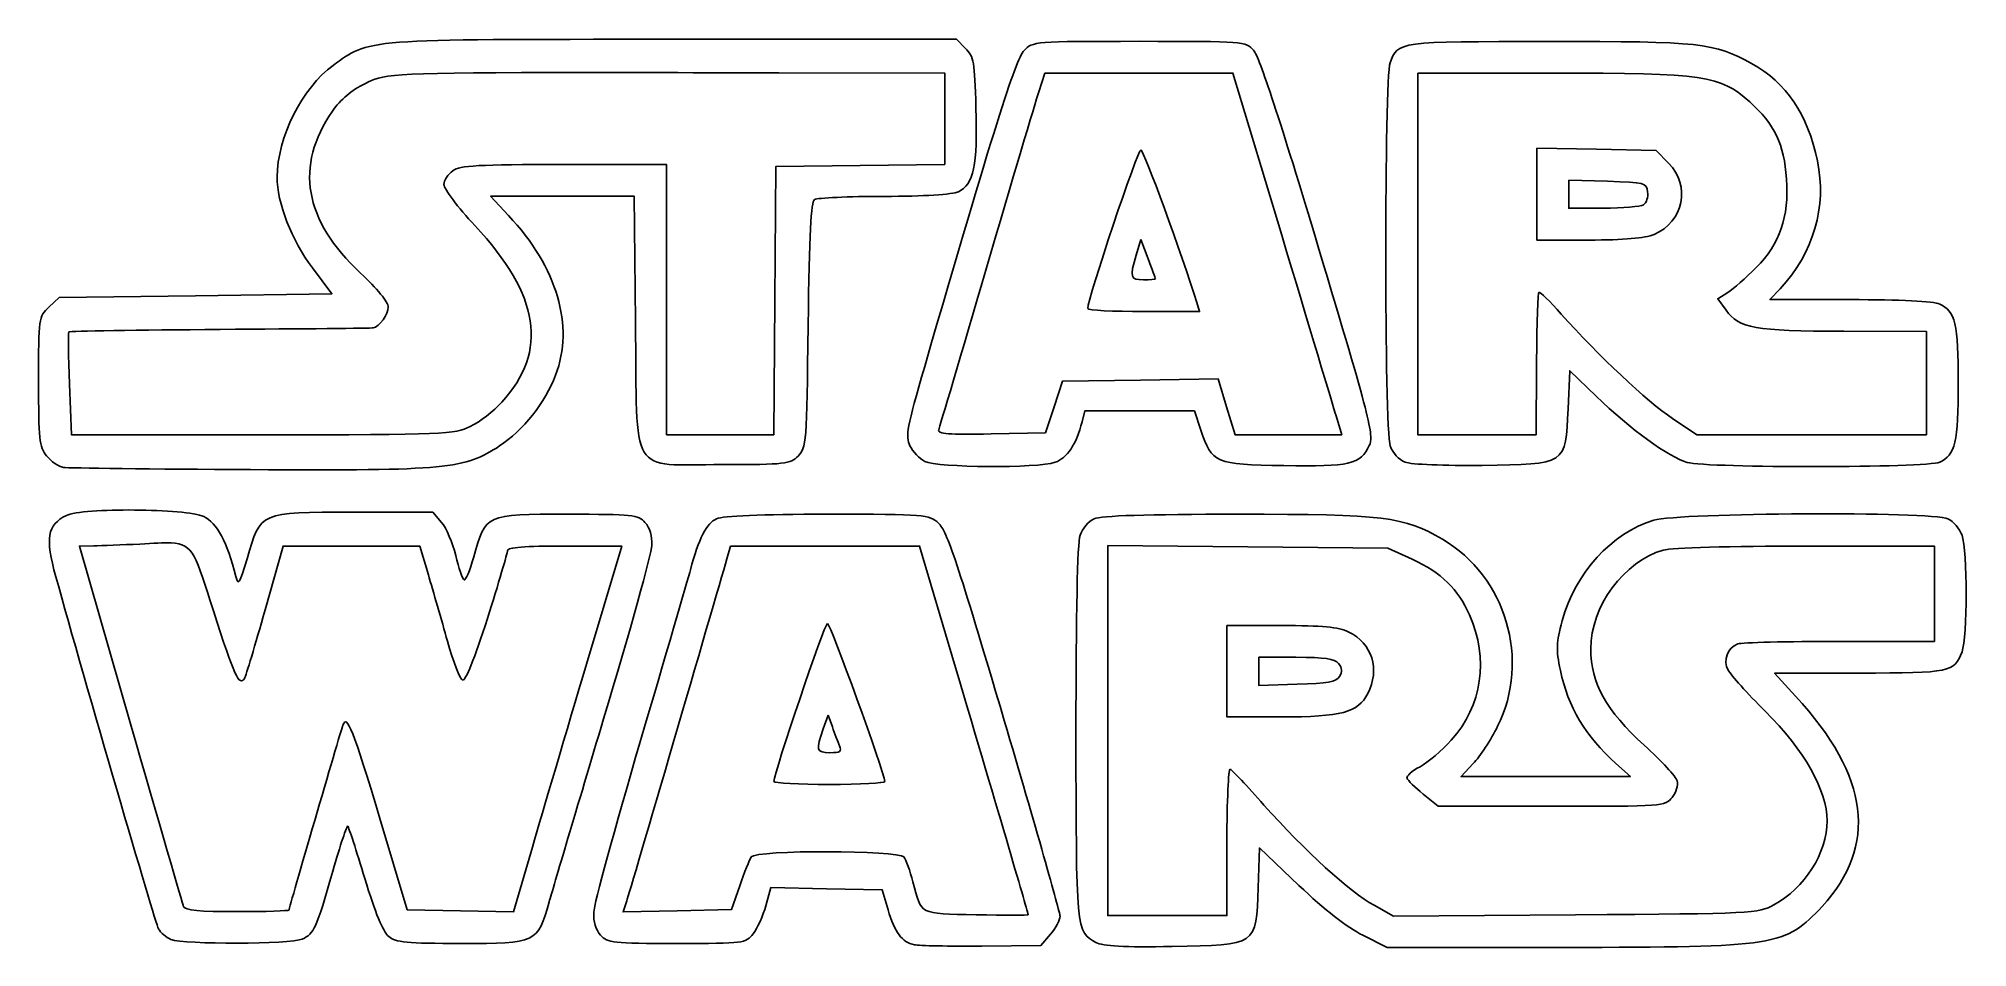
# Model space of a CAD drawing. Extents: x 158.9 to 208.3, y 102.5 to 125.8.
import ezdxf

# ---------------------------------------------------------------- set-up
doc = ezdxf.new("R2010")
doc.units = 0
doc.layers.add('Layer_1', color=7, linetype='CONTINUOUS')

msp = doc.modelspace()

# ---------------------------------------------------------------- linework, layer by layer
at = {"layer": 'Layer_1', "color": 1}
for points in [[(182.639671, 125.504799), (182.408158, 125.736862), (175.16464, 125.736862), (175.16464, 125.736862)], [(187.084671, 125.685599), (187.084671, 125.685599)], [(197.567132, 125.681188), (197.567132, 125.681188)], [(172.026021, 124.886338), (172.026021, 124.886338)], [(177.86284, 124.879722), (182.108297, 124.872006), (182.108297, 123.704532), (182.108297, 122.537058), (179.947536, 122.509496), (177.786219, 122.481937), (177.759761, 119.049519), (177.732752, 115.617652), (176.361327, 115.617652), (174.989355, 115.617652), (174.989355, 119.075424), (174.989355, 122.5332), (172.367773, 122.5332)], [(184.512148, 124.389141), (184.66759, 124.872006), (184.66759, 124.872006)], [(184.66759, 124.872006), (187.075298, 124.872006), (189.483007, 124.872006), (190.729856, 120.727968)], [(194.210782, 124.872006), (197.636584, 124.872006)], [(197.252387, 117.414614), (197.252387, 117.414064), (197.241914, 115.617101), (195.726623, 115.617101), (194.210782, 115.617101), (194.210782, 120.244552), (194.210782, 124.872006), (194.210782, 124.872006)], [(187.130972, 122.909678), (187.130972, 122.909678)], [(197.261757, 122.954326), (197.261757, 121.777482), (197.261757, 120.600638), (198.587431, 120.600638)], [(200.629131, 122.569028), (200.309426, 122.888732), (198.785869, 122.921806), (197.261757, 122.954326), (197.261757, 122.954326)], [(198.075352, 122.133567), (199.066988, 122.104355)], [(198.965563, 121.415885), (198.075352, 121.414231), (198.075352, 121.774174), (198.075352, 122.133567), (198.075352, 122.133567)], [(170.946188, 121.228472), (170.487027, 121.719604), (172.325882, 121.719604), (174.165285, 121.719604), (174.196155, 118.518699)], [(187.00805, 120.213133), (187.127665, 120.611661), (187.127665, 120.611661)], [(187.127665, 120.611661), (187.312873, 120.123284)], [(165.927374, 119.88902), (166.427878, 119.227562), (162.936479, 119.176849), (159.445633, 119.126137), (159.183256, 118.879743)], [(187.200424, 118.770051), (188.630828, 118.770051), (188.559722, 118.998807)], [(202.143871, 119.258979), (201.88921, 119.096924), (202.102531, 118.806433)], [(205.272569, 119.075424), (203.224254, 119.075424), (203.484426, 119.354892)], [(205.118231, 118.266793), (207.228832, 118.261831), (207.228832, 116.939465), (207.228832, 115.617652), (204.290854, 115.617652), (201.353428, 115.617652), (200.727248, 116.035473)], [(192.122778, 116.100517), (192.26885, 115.617101), (190.90349, 115.617101), (189.538681, 115.617101), (189.321502, 116.331476), (189.104874, 117.045298), (187.115537, 117.017739), (185.125651, 116.990177), (184.905165, 116.329269), (184.684678, 115.668364), (183.297271, 115.639702)], [(198.057714, 116.281314), (198.100157, 117.25421), (198.774293, 116.60543)], [(164.646901, 115.617652), (159.759275, 115.617652), (159.71187, 116.91411)], [(185.620643, 115.947829), (185.690095, 116.227847), (187.094591, 116.227847), (188.49909, 116.227847), (188.664452, 115.731201)], [(161.374887, 113.691705), (161.374887, 113.691705)], [(169.231358, 113.373105), (169.007014, 113.63438), (166.966965, 113.63438)], [(179.107482, 113.583117), (179.107482, 113.583117)], [(204.100134, 113.593037), (204.100134, 113.593037)], [(161.274565, 108.218688), (159.96543, 112.770075), (160.333092, 112.775586)], [(162.311402, 112.848346), (162.311402, 112.848346)], [(164.718007, 111.137374), (165.175517, 112.769522), (166.925625, 112.769522), (168.675733, 112.769522), (168.895669, 112.032549)], [(172.381553, 112.769522), (173.841723, 112.769522), (172.940486, 109.743902)], [(176.532204, 112.439344), (176.626464, 112.769522), (176.626464, 112.769522)], [(176.626464, 112.769522), (179.046299, 112.769522), (181.466132, 112.769522), (182.361857, 109.744452)], [(186.278243, 112.781649), (189.863346, 112.750229), (193.447899, 112.718812), (194.072425, 112.430525)], [(189.329218, 105.201338), (189.329218, 103.311769), (187.804007, 103.311769), (186.278243, 103.311769), (186.278243, 108.04671), (186.278243, 112.781649), (186.278243, 112.781649)], [(204.15195, 112.768971), (207.43223, 112.769522), (207.43223, 111.549131), (207.43223, 110.328742), (204.999717, 110.328742)], [(179.106932, 110.7868), (179.106932, 110.7868)], [(189.329218, 110.735537), (189.329218, 109.566409), (189.329218, 108.396731), (190.705605, 108.396731)], [(190.712217, 110.735537), (189.329218, 110.735537), (189.329218, 110.735537)], [(190.142814, 109.921944), (191.096415, 109.921944)], [(191.123976, 109.231824), (190.142814, 109.203158), (190.142814, 109.562551), (190.142814, 109.921944), (190.142814, 109.921944)], [(203.880201, 108.930309), (203.343868, 109.515147), (205.515103, 109.518454)], [(178.996687, 108.08805), (179.12402, 108.440278), (179.12402, 108.440278)], [(179.12402, 108.440278), (179.233158, 108.138763)], [(199.284717, 107.202798), (199.651826, 106.873724), (197.48555, 106.872621), (195.319275, 106.870967), (195.632917, 107.201698)], [(194.354097, 106.419522), (194.738295, 106.108637), (197.636584, 106.108637)], [(171.556384, 105.064084), (171.074072, 103.409887), (169.71312, 103.436895), (168.352721, 103.463907), (167.652677, 105.799406)], [(190.127379, 104.026698), (190.162104, 105.042588), (191.173035, 104.081268)], [(176.862382, 104.076857), (176.650715, 103.464457), (175.264961, 103.435795), (173.879205, 103.407683), (173.972361, 103.689905)], [(177.531559, 103.563675), (177.661646, 104.028902), (179.086535, 104.00079), (180.510877, 103.972677), (180.65805, 103.463907)], [(198.250638, 103.332166), (193.595075, 103.301849), (193.092917, 103.575252)], [(183.058593, 102.534007), (184.567271, 102.548889), (184.812562, 102.834419)], [(192.807387, 102.808511), (193.43026, 102.497626), (197.965108, 102.49873)], [(185.975075, 102.624956), (185.975625, 102.624406)]]:
    msp.add_lwpolyline(points, dxfattribs=at)
for points in [[(175.16464, 125.736862), (167.144644, 125.736862), (167.402851, 125.756194), (166.455437, 125.069892)], [(184.138976, 125.448575), (183.920694, 125.221778), (183.33711, 123.366588), (181.595669, 117.366659)], [(182.907562, 123.987855), (182.874291, 125.164349), (182.851617, 125.292876), (182.639671, 125.504799)], [(187.084671, 125.685599), (184.371889, 125.685599), (184.366656, 125.685134), (184.138976, 125.448575)], [(190.013277, 125.456844), (189.804782, 125.682848), (189.772569, 125.685599), (187.084671, 125.685599)], [(191.66527, 120.426453), (190.700533, 123.640287), (190.154362, 125.303691), (190.013277, 125.456844)], [(197.567132, 125.681188), (193.678217, 125.679007), (193.710828, 125.683734), (193.503019, 125.13714)], [(202.75517, 125.115643), (201.768727, 125.652531), (201.486138, 125.683164), (197.567132, 125.681188)], [(166.455437, 125.069892), (165.671365, 124.501914), (165.027319, 123.217196), (165.023933, 122.213493)], [(167.285568, 124.609077), (167.736272, 124.828821), (167.769266, 124.881353), (172.026021, 124.886338)], [(172.026021, 124.886338), (173.444939, 124.887997), (175.333516, 124.8843), (177.86284, 124.879722)], [(193.503019, 125.13714), (193.355612, 124.749031), (193.358993, 115.757448), (193.50688, 115.333225)], [(197.636584, 124.872006), (201.586953, 124.872006), (201.925885, 124.822657), (202.708315, 124.133927)], [(204.440234, 122.625252), (204.191252, 123.819374), (203.640411, 124.633833), (202.75517, 125.115643)], [(166.438902, 123.894702), (166.65008, 124.201627), (166.924093, 124.432843), (167.285568, 124.609077)], [(183.177104, 119.88902), (183.825851, 122.098465), (184.42666, 124.123451), (184.512148, 124.389141)], [(167.159892, 119.756175), (165.709309, 121.117023), (165.470569, 122.487274), (166.438902, 123.894702)], [(182.460525, 121.838117), (182.846037, 122.013775), (182.949325, 122.510337), (182.907562, 123.987855)], [(202.708315, 124.133927), (203.335856, 123.581551), (203.589134, 123.050561), (203.647034, 122.164437)], [(187.130972, 122.909678), (187.052452, 122.935849), (185.761043, 119.086293), (185.767816, 118.846119)], [(188.559722, 118.998807), (188.176075, 120.227371), (187.205214, 122.884928), (187.130972, 122.909678)], [(172.367773, 122.5332), (170.159629, 122.5332), (169.710577, 122.507797), (169.520195, 122.37445)], [(200.257613, 120.745057), (201.015865, 121.061874), (201.205344, 121.992298), (200.629131, 122.569028)], [(203.484426, 119.354892), (204.338888, 120.272069), (204.68441, 121.454177), (204.440234, 122.625252)], [(165.023933, 122.213493), (165.021791, 121.555579), (165.3979, 120.588144), (165.927374, 119.88902)], [(169.520195, 122.37445), (169.395877, 122.287378), (169.294198, 122.127294), (169.294198, 122.018364)], [(169.294198, 122.018364), (169.294198, 121.909438), (169.64991, 121.437494), (170.08464, 120.969401)], [(199.066988, 122.104355), (200.02509, 122.076231), (200.059643, 122.067169), (200.092798, 121.832603)], [(203.647034, 122.164437), (203.711655, 121.175223), (203.486258, 120.519033), (202.868169, 119.895082)], [(178.613043, 118.423889), (178.641914, 120.779457), (178.682997, 121.575275), (178.778408, 121.63582)], [(178.778408, 121.63582), (178.848159, 121.680149), (179.646456, 121.717388), (180.55277, 121.717953)], [(180.55277, 121.717953), (181.586782, 121.718929), (182.297397, 121.763789), (182.460525, 121.838117)], [(199.991376, 121.503529), (199.916565, 121.456096), (199.454993, 121.416449), (198.965563, 121.415885)], [(200.092798, 121.832603), (200.111673, 121.699092), (200.066188, 121.550922), (199.991376, 121.503529)], [(170.08464, 120.969401), (171.753663, 119.172291), (171.967144, 117.77103), (170.77366, 116.449987)], [(172.150594, 117.141211), (172.63132, 118.406366), (172.192244, 119.896338), (170.946188, 121.228472)], [(190.729856, 120.727968), (191.415583, 118.448609), (192.04246, 116.366212), (192.122778, 116.100517)], [(198.587431, 120.600638), (199.500736, 120.600638), (200.020027, 120.645791), (200.257613, 120.745057)], [(187.193812, 119.583647), (186.853745, 119.583647), (186.836699, 119.641187), (187.00805, 120.213133)], [(187.312873, 120.123284), (187.414933, 119.85455), (187.498584, 119.622972), (187.498632, 119.609002)], [(192.972202, 115.344249), (193.095911, 115.602245), (192.99209, 116.006393), (191.66527, 120.426453)], [(167.870409, 118.886358), (167.870409, 119.00661), (167.58031, 119.361773), (167.159892, 119.756175)], [(181.953408, 115.741674), (181.977648, 115.813161), (182.528362, 117.679576), (183.177104, 119.88902)], [(187.498632, 119.609002), (187.498671, 119.595032), (187.361616, 119.583647), (187.193812, 119.583647)], [(202.868169, 119.895082), (202.609427, 119.63388), (202.283709, 119.347842), (202.143871, 119.258979)], [(197.309161, 119.257878), (197.283668, 119.232408), (197.257805, 118.402996), (197.252387, 117.414614)], [(197.885183, 118.706661), (197.593879, 119.035318), (197.334646, 119.283363), (197.309161, 119.257878)], [(207.568382, 118.962425), (207.412965, 119.033235), (206.557081, 119.075424), (205.272569, 119.075424)], [(208.041875, 116.939465), (208.041875, 118.457236), (207.966228, 118.781154), (207.568382, 118.962425)], [(159.183256, 118.879743), (158.922373, 118.634435), (158.920877, 118.624642), (158.920877, 116.986319)], [(167.4818, 118.351129), (167.639131, 118.37844), (167.870409, 118.697134), (167.870409, 118.886358)], [(174.196155, 118.518699), (174.234955, 114.484019), (174.010509, 114.854771), (176.413693, 114.854771)], [(185.767816, 118.846119), (185.768996, 118.804149), (186.413561, 118.770051), (187.200424, 118.770051)], [(200.727248, 116.035473), (200.082379, 116.466102), (198.816375, 117.656081), (197.885183, 118.706661)], [(202.102531, 118.806433), (202.445434, 118.338116), (202.806955, 118.272889), (205.118231, 118.266793)], [(159.71187, 116.91411), (159.685962, 117.627288), (159.678387, 118.227448), (159.694784, 118.24805)], [(159.694784, 118.24805), (159.711212, 118.268661), (161.454499, 118.29784), (163.568724, 118.312544)], [(163.568724, 118.312544), (165.68295, 118.327338), (167.44383, 118.344356), (167.4818, 118.351129)], [(178.355625, 115.073603), (178.568432, 115.286484), (178.575753, 115.380023), (178.613043, 118.423889)], [(158.920877, 116.986319), (158.920877, 115.488284), (158.939588, 115.316157), (159.126479, 115.078562)], [(170.718536, 115.332675), (171.315803, 115.723685), (171.885142, 116.442587), (172.150594, 117.141211)], [(181.595669, 117.366659), (181.141624, 115.802296), (181.099398, 115.577762), (181.215329, 115.33598)], [(198.774293, 116.60543), (199.660064, 115.752847), (200.643645, 115.037948), (201.108688, 114.908789)], [(207.568382, 114.916507), (207.966228, 115.097779), (208.041875, 115.421691), (208.041875, 116.939465)], [(170.77366, 116.449987), (170.568027, 116.222381), (170.205634, 115.941711), (169.967783, 115.826564)], [(195.860568, 114.833825), (198.016628, 114.860131), (197.99493, 114.845622), (198.057714, 116.281314)], [(169.967783, 115.826564), (169.549637, 115.624134), (169.373386, 115.617652), (164.646901, 115.617652)], [(183.297271, 115.639702), (182.206107, 115.617463), (181.918762, 115.63947), (181.953408, 115.741674)], [(184.932726, 114.912647), (185.244153, 115.021215), (185.476845, 115.370978), (185.620643, 115.947829)], [(188.664452, 115.731201), (188.943355, 114.8915), (189.019736, 114.859007), (190.788838, 114.827209)], [(159.126479, 115.078562), (159.239461, 114.934928), (159.433895, 114.801809), (159.558632, 114.782562)], [(164.345936, 114.724684), (169.421186, 114.699524), (169.80833, 114.736802), (170.718536, 115.332675)], [(176.413693, 114.854771), (178.042251, 114.854771), (178.148739, 114.86663), (178.355625, 115.073603)], [(181.215329, 115.33598), (181.287028, 115.186439), (181.460239, 115.005977), (181.600077, 114.935247)], [(190.788838, 114.827209), (192.479134, 114.796828), (192.739131, 114.858155), (192.972202, 115.344249)], [(193.50688, 115.333225), (193.573011, 115.143521), (193.724366, 114.977989), (193.88832, 114.915954)], [(159.558632, 114.782562), (159.683371, 114.763306), (161.837429, 114.737101), (164.345936, 114.724684)], [(181.600077, 114.935247), (181.918697, 114.774047), (184.485461, 114.756733), (184.932726, 114.912647)], [(193.88832, 114.915954), (194.041042, 114.858113), (194.904699, 114.822169), (195.860568, 114.833825)], [(201.108688, 114.908789), (201.633057, 114.763139), (207.246454, 114.769828), (207.568382, 114.916507)], [(159.632495, 113.553351), (159.140943, 113.304722), (159.085974, 112.983268), (159.362953, 111.984041)], [(161.374887, 113.691705), (160.600858, 113.698495), (159.831563, 113.654043), (159.632495, 113.553351)], [(163.147595, 113.522482), (162.927665, 113.626862), (162.148915, 113.684915), (161.374887, 113.691705)], [(163.968354, 111.990656), (163.747227, 112.871694), (163.483688, 113.362995), (163.147595, 113.522482)], [(166.966965, 113.63438), (164.565502, 113.63438), (164.611169, 113.654105), (164.254437, 112.444856)], [(172.448801, 113.583117), (170.352, 113.583117), (170.357264, 113.585909), (170.054324, 112.492261)], [(174.438138, 113.371451), (174.257558, 113.570962), (174.14087, 113.583117), (172.448801, 113.583117)], [(179.107482, 113.583117), (177.396267, 113.583117), (176.43889, 113.544436), (176.270928, 113.467911)], [(181.947896, 113.354362), (181.695245, 113.579124), (181.641962, 113.583117), (179.107482, 113.583117)], [(189.615851, 113.583117), (187.268928, 113.583117), (186.105873, 113.547095), (185.932078, 113.467911)], [(194.841924, 112.94536), (193.853638, 113.524559), (193.370496, 113.583117), (189.615851, 113.583117)], [(204.100134, 113.593037), (202.35142, 113.584351), (200.574546, 113.52746), (200.254856, 113.429879)], [(207.777842, 113.467361), (207.569429, 113.562329), (205.848847, 113.601724), (204.100134, 113.593037)], [(169.596263, 112.529192), (169.519419, 112.84952), (169.355011, 113.22936), (169.231358, 113.373105)], [(174.614527, 112.78661), (174.624148, 113.025966), (174.561263, 113.2354), (174.438138, 113.371451)], [(176.270928, 113.467911), (176.012094, 113.349979), (175.817231, 112.968883), (175.6001, 112.157675)], [(183.631857, 108.301924), (182.441616, 112.327381), (182.162769, 113.163402), (181.947896, 113.354362)], [(185.571584, 113.045682), (185.502863, 112.848524), (185.465737, 111.050839), (185.466301, 107.999856)], [(185.932078, 113.467911), (185.792398, 113.404268), (185.630301, 113.214123), (185.571584, 113.045682)], [(200.254856, 113.429879), (199.164931, 113.097176), (198.249173, 112.091931), (197.909437, 110.855152)], [(208.138889, 113.045682), (208.080167, 113.214123), (207.917531, 113.403695), (207.777842, 113.467361)], [(208.139992, 110.064159), (208.277313, 110.426247), (208.276828, 112.649998), (208.138889, 113.045682)], [(160.333092, 112.775586), (160.535326, 112.778705), (161.066861, 112.798884), (161.514344, 112.820784)], [(161.514344, 112.820784), (161.863131, 112.837879), (162.117171, 112.857843), (162.311402, 112.848346)], [(162.311402, 112.848346), (162.894097, 112.819861), (162.939036, 112.528032), (163.393989, 111.111466)], [(170.406548, 110.919092), (170.689736, 111.809989), (170.921384, 112.59079), (170.921384, 112.654318)], [(170.921384, 112.654318), (170.921384, 112.735042), (171.360019, 112.769522), (172.381553, 112.769522)], [(173.379805, 108.346021), (174.050873, 110.583434), (174.606258, 112.581547), (174.614527, 112.78661)], [(196.256893, 108.156952), (197.10111, 109.855292), (196.469759, 111.99139), (194.841924, 112.94536)], [(198.638143, 110.134715), (198.638143, 111.224157), (199.489709, 112.384901), (200.493534, 112.663688)], [(200.493534, 112.663688), (200.718239, 112.726065), (202.206363, 112.768689), (204.15195, 112.768971)], [(164.254437, 112.444856), (164.063471, 111.797511), (164.030118, 111.744479), (163.968354, 111.990656)], [(169.807379, 111.902461), (169.768074, 111.926755), (169.673109, 112.20887), (169.596263, 112.529192)], [(170.054324, 112.492261), (169.957784, 112.143733), (169.846701, 111.87819), (169.807379, 111.902461)], [(173.972361, 103.689905), (174.048736, 103.922174), (176.211698, 111.31507), (176.532204, 112.439344)], [(175.6001, 112.157675), (175.532985, 111.906935), (174.952166, 109.917302), (174.309704, 107.735826)], [(194.072425, 112.430525), (194.816569, 112.086668), (195.242191, 111.672806), (195.535903, 111.00784)], [(159.362953, 111.984041), (160.098986, 109.328685), (161.904818, 103.133574), (161.98894, 102.97553)], [(168.895669, 112.032549), (169.016787, 111.627021), (169.235992, 110.863867), (169.382942, 110.337009)], [(163.393989, 111.111466), (163.93263, 109.434363), (164.057265, 109.16352), (164.18829, 109.383958)], [(164.18829, 109.383958), (164.227911, 109.450619), (164.466295, 110.239656), (164.718007, 111.137374)], [(169.770998, 109.339311), (169.848095, 109.313772), (170.077799, 109.884844), (170.406548, 110.919092)], [(179.106932, 110.7868), (179.033526, 110.7868), (177.742579, 106.97671), (177.73716, 106.744187)], [(180.577022, 106.744187), (180.557466, 106.995904), (179.178921, 110.7868), (179.106932, 110.7868)], [(192.44579, 110.569622), (192.17487, 110.698194), (191.781577, 110.735537), (190.712217, 110.735537)], [(192.933063, 108.993699), (193.25233, 109.611094), (193.04368, 110.285907), (192.44579, 110.569622)], [(195.535903, 111.00784), (196.034595, 109.878821), (195.860278, 108.680946), (195.069023, 107.800869)], [(197.909437, 110.855152), (197.755451, 110.294478), (197.749152, 110.131717), (197.861479, 109.587909)], [(169.382942, 110.337009), (169.529884, 109.810153), (169.704622, 109.361268), (169.770998, 109.339311)], [(200.006258, 107.673536), (199.029193, 108.560075), (198.638143, 109.2635), (198.638143, 110.134715)], [(202.403493, 110.265903), (202.132438, 110.16189), (202.018491, 109.851211), (202.156548, 109.591767)], [(204.999717, 110.328742), (203.66184, 110.328742), (202.493524, 110.300481), (202.403493, 110.265903)], [(172.940486, 109.743902), (172.44454, 108.079829), (171.821619, 105.974031), (171.556384, 105.064084)], [(182.361857, 109.744452), (183.523819, 105.821199), (184.243974, 103.369755), (184.244257, 103.333819)], [(191.096415, 109.921944), (191.842517, 109.921944), (192.079383, 109.886997), (192.183964, 109.76099)], [(192.183964, 109.76099), (192.280794, 109.644291), (192.288197, 109.553571), (192.210972, 109.430813)], [(197.861479, 109.587909), (198.053963, 108.656), (198.50378, 107.902484), (199.284717, 107.202798)], [(202.156548, 109.591767), (202.223514, 109.465916), (202.648377, 108.99417), (203.100782, 108.543907)], [(205.515103, 109.518454), (207.852583, 109.521931), (207.940862, 109.540408), (208.139992, 110.064159)], [(192.210972, 109.430813), (192.125829, 109.295442), (191.907374, 109.255079), (191.123976, 109.231824)], [(190.705605, 108.396731), (192.26841, 108.396731), (192.68153, 108.507297), (192.933063, 108.993699)], [(204.557091, 103.54769), (205.992219, 105.104617), (205.770768, 106.868052), (203.880201, 108.930309)], [(162.630556, 103.540525), (162.604806, 103.610448), (161.994667, 105.715586), (161.274565, 108.218688)], [(166.708447, 108.185064), (166.625315, 107.945105), (165.328202, 103.499902), (165.328202, 103.455088)], [(167.652677, 105.799406), (166.967275, 108.086238), (166.811006, 108.481129), (166.708447, 108.185064)], [(171.986883, 103.667305), (172.081952, 104.002915), (172.708745, 106.108609), (173.379805, 108.346021)], [(179.233158, 108.138763), (179.293029, 107.972938), (179.374295, 107.757094), (179.413958, 107.659205)], [(185.057852, 103.299092), (185.057852, 103.397782), (184.416302, 105.648917), (183.631857, 108.301924)], [(195.632917, 107.201698), (195.805292, 107.383488), (196.08605, 107.813267), (196.256893, 108.156952)], [(203.100782, 108.543907), (204.111719, 107.537742), (204.686075, 106.521014), (204.686075, 105.73767)], [(174.309704, 107.735826), (173.667239, 105.55435), (173.135011, 103.601722), (173.126798, 103.396659)], [(179.170322, 107.481162), (178.82231, 107.481162), (178.802366, 107.549974), (178.996687, 108.08805)], [(179.413958, 107.659205), (179.473448, 107.512419), (179.430934, 107.481162), (179.170322, 107.481162)], [(185.466301, 107.999856), (185.467902, 102.934986), (185.472279, 102.886421), (185.975075, 102.624956)], [(195.069023, 107.800869), (194.831462, 107.53665), (194.472298, 107.231353), (194.270864, 107.122873)], [(200.854028, 106.757968), (200.826353, 106.863804), (200.444791, 107.275637), (200.006258, 107.673536)], [(194.270864, 107.122873), (194.069428, 107.014392), (193.918933, 106.881739), (193.936826, 106.827973)], [(177.73716, 106.744187), (177.736192, 106.702221), (178.376202, 106.667569), (179.159298, 106.667569)], [(179.159298, 106.667569), (179.942391, 106.667569), (180.580408, 106.702221), (180.577022, 106.744187)], [(189.413004, 107.057829), (189.367041, 107.076476), (189.329218, 106.240804), (189.329218, 105.201338)], [(190.27731, 106.142261), (189.847807, 106.627011), (189.458973, 107.039174), (189.413004, 107.057829)], [(193.936826, 106.827973), (193.954733, 106.774247), (194.142716, 106.590607), (194.354097, 106.419522)], [(200.719532, 106.336842), (200.821253, 106.462487), (200.881686, 106.652138), (200.854028, 106.757968)], [(193.092917, 103.575252), (192.477731, 103.910083), (191.319023, 104.96654), (190.27731, 106.142261)], [(197.636584, 106.108637), (200.517836, 106.108637), (200.535611, 106.109709), (200.719532, 106.336842)], [(166.449925, 104.452785), (166.637623, 105.108551), (166.809905, 105.626288), (166.833019, 105.603174)], [(204.686075, 105.73767), (204.686075, 104.916863), (204.110093, 104.006434), (203.325676, 103.586826)], [(166.833019, 105.603174), (166.856162, 105.58004), (167.05254, 104.974736), (167.269033, 104.258207)], [(177.156731, 104.813832), (177.111479, 104.745145), (176.978937, 104.413695), (176.862382, 104.076857)], [(181.063194, 104.812178), (180.923912, 104.991915), (177.275205, 104.993673), (177.156731, 104.813832)], [(181.294704, 104.176075), (181.221493, 104.455754), (181.117299, 104.742261), (181.063194, 104.812178)], [(165.667752, 102.7126), (165.972843, 102.851612), (166.023849, 102.964216), (166.449925, 104.452785)], [(167.269033, 104.258207), (167.531367, 103.38997), (167.734618, 102.896254), (167.879228, 102.777644)], [(182.913074, 103.333819), (181.431446, 103.365747), (181.518724, 103.320341), (181.294704, 104.176075)], [(169.745643, 102.599601), (171.667274, 102.599601), (171.687036, 102.608819), (171.986883, 103.667305)], [(187.92858, 102.520777), (190.101302, 102.555863), (190.076122, 102.538438), (190.127379, 104.026698)], [(191.173035, 104.081268), (191.819747, 103.466345), (192.408821, 103.007672), (192.807387, 102.808511)], [(164.002531, 103.413745), (163.035065, 103.413745), (162.664727, 103.447727), (162.630556, 103.540525)], [(165.328202, 103.455088), (165.328202, 103.43216), (164.731446, 103.413745), (164.002531, 103.413745)], [(173.126798, 103.396659), (173.117245, 103.157405), (173.180666, 102.947804), (173.303737, 102.811818)], [(177.205239, 102.8493), (177.313158, 102.986503), (177.459928, 103.307844), (177.531559, 103.563675)], [(180.65805, 103.463907), (180.82501, 102.886105), (181.015733, 102.631588), (181.331085, 102.564874)], [(184.244257, 103.333819), (184.244406, 103.318015), (183.64513, 103.318015), (182.913074, 103.333819)], [(184.812562, 102.834419), (184.947419, 102.991363), (185.057852, 103.20041), (185.057852, 103.299092)], [(197.965108, 102.49873), (203.423562, 102.50018), (203.620706, 102.531829), (204.557091, 103.54769)], [(203.325676, 103.586826), (202.913307, 103.366216), (202.827876, 103.361864), (198.250638, 103.332166)], [(161.98894, 102.97553), (162.042712, 102.874489), (162.186995, 102.751349), (162.309198, 102.702127)], [(162.309198, 102.702127), (162.637526, 102.56983), (165.373135, 102.578361), (165.667752, 102.7126)], [(167.879228, 102.777644), (168.066079, 102.624335), (168.325563, 102.599601), (169.745643, 102.599601)], [(173.303737, 102.811818), (173.483998, 102.612646), (173.601264, 102.599601), (175.252284, 102.599601)], [(175.252284, 102.599601), (176.995873, 102.599601), (177.010469, 102.601693), (177.205239, 102.8493)], [(181.331085, 102.564874), (181.451098, 102.539172), (182.228566, 102.525738), (183.058593, 102.534007)], [(185.975625, 102.624406), (186.159044, 102.529032), (186.691795, 102.500767), (187.92858, 102.520777)]]:
    msp.add_open_spline(points, degree=3, dxfattribs=at)

doc.saveas('drawing.dxf')
